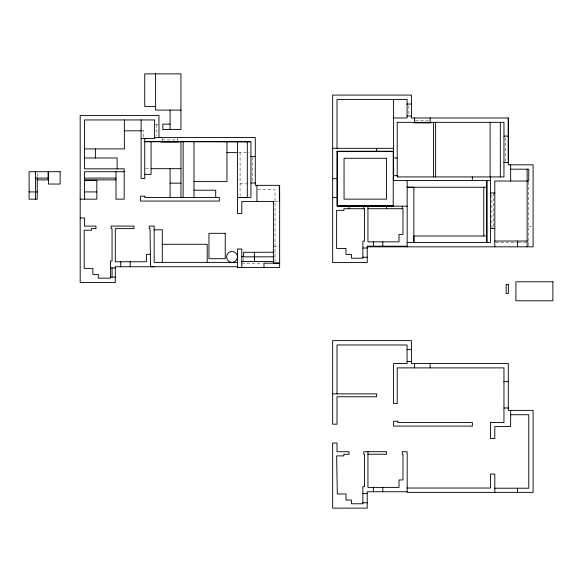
<?xml version="1.0" encoding="UTF-8"?>
<svg xmlns="http://www.w3.org/2000/svg" width="582" height="582" viewBox="0 0 582 582"><rect width="100%" height="100%" fill="white"/><g stroke="black" fill="none" stroke-linecap="round" stroke-linejoin="round"><path stroke-width="0.44" stroke-dasharray="2.91 2.18" d="M415.453 120.707L429.298 120.707M155.474 124.555L158.951 124.555M141.979 130.805L143.739 130.805L143.739 138.501M162.123 139.884L177.692 139.884M238.504 152.622L249.161 152.622M145.645 168.671L150.171 168.671M240.075 183.861L249.132 183.861M257.826 189.696L275.024 189.696L275.024 262.264M274.879 201.554L279.375 201.554M528.762 226.369L531.366 226.369M495.711 242.665L518.038 242.665M518.315 242.665L528.762 242.665M273.394 246.804L279.644 246.804M241.799 263.173L262.518 263.173M528.762 181.817L528.762 245.997M505.583 137.912L505.583 161.534M493.543 192.991L493.543 227.598L491.914 227.577L491.914 193.879M408.884 105.749L408.884 115.141M252.573 157.518L252.573 182.05M243.611 258.641L243.611 263.173M240.075 152.622L240.075 196.534M177.692 138.24L177.692 140.655M162.123 138.247L162.123 140.699M156.42 124.555L156.42 135.657M37.248 173.487L37.248 177.161"/><path stroke-width="0.87" d="M337.356 206.173L393.221 205.839L337.356 206.173L337.356 151.582M508.297 160.246L508.297 117.986L411.423 117.986L411.423 95.084L332.649 95.084L332.649 262.584L367.22 262.584L367.22 246.193L407.167 246.193M407.073 104.047L411.423 104.047M155.605 106.47L144.736 106.47L144.736 73.87L180.951 73.87L180.951 129.553L162.844 129.553L162.844 124.126L170.09 124.126M180.951 110.093L155.605 110.093L155.605 73.87M407.073 116L411.423 116M393.585 117.986L407.073 117.986L407.073 99.427L337 99.427L337 148.323M124.366 130.805L141.099 130.805M503.954 136.093L508.297 136.093M154.608 137.432L255.287 137.432L255.287 185.345L279.644 185.345L279.644 267.465L237.449 267.465L237.449 248.994L241.799 248.994L241.799 267.465M141.113 138.501L154.608 138.501L154.608 119.943L84.528 119.943L84.528 168.831L124.184 168.831L124.184 199.16L116.007 199.16L116.007 171.726M144.736 141.513L178.601 141.513L178.601 142.052L161.214 142.052L161.214 141.513M144.736 141.761L250.944 141.761L250.944 197.444L237.449 197.444L247.306 197.48L247.306 141.717M332.649 148.323L393.585 148.323M84.528 148.912L124.366 148.912L124.366 119.943M393.585 151.218L337 151.218L337 206.173L407.167 206.173M337 151.582L393.221 151.582M226.951 152.622L237.609 152.622M250.944 156.609L255.287 156.609M84.528 157.969L117.106 157.969L117.106 168.831M393.585 158.006L397.208 158.006M503.954 162.443L508.297 162.443M151.073 168.671L180.951 168.671M510.654 169.18L528.762 169.18L528.762 181.038L494.809 181.038L494.809 246.826M124.184 171.726L84.528 171.726L84.528 199.16M144.736 174.353L151.073 174.353L151.073 141.761M393.585 175.669L397.753 175.662L397.753 176.928M397.208 176.928L503.954 176.928L503.954 122.336L397.208 122.336L397.208 176.033M35.437 178.07L48.088 178.07M84.528 178.07L116.007 178.07M332.649 178.652L337 178.652M37.248 179.882L48.088 179.882L48.088 171.726L29.1 171.726L29.1 199.16L37.248 199.16L37.248 177.874M84.528 179.882L116.007 179.882M84.528 180.333L96.845 180.333L96.845 199.16L80.185 199.16M490.466 180.551L393.585 180.551L393.585 99.427M193.995 181.599L226.951 181.599L226.951 141.761M250.944 182.959L255.287 182.959M170.09 183.163L180.951 183.163M486.843 187.251L407.16 187.251L413.86 187.251L413.867 242.483L413.867 236.001L486.843 236.001M193.995 190.198L215.718 190.198L215.718 197.444M29.1 191.922L37.248 191.922M84.528 191.922L96.845 191.922M490.466 192.991L494.809 192.991M332.649 197.48L337 197.48M274.122 201.554L241.799 201.554L241.799 213.507L237.449 213.507L237.449 141.717M279.302 185.345L279.644 201.554M337.356 205.839L393.221 205.839M367.948 208.712L402.999 208.712L402.999 234.422L399.019 234.422L399.019 241.85L367.948 241.85L367.948 206.173M80.185 217.995L84.528 217.995L84.528 226.092L95.935 226.092L95.935 228.624L91.41 228.624L91.41 230.254L84.164 230.254L84.164 268.375L92.858 268.375L92.858 274.435L98.293 274.435L98.293 278.152L110.42 278.152L110.42 261.042L112.05 261.042L112.05 228.624L111.147 228.624L111.147 226.092L133.962 226.092L133.962 228.624L115.309 228.624L115.309 261.762L146.38 261.762L146.38 254.341L150.367 254.341M490.466 228.486L494.809 228.486M154.157 229.803L162.305 229.803L162.305 262.395M494.809 241.035L527.132 241.035M407.167 242.483L490.466 242.483L490.466 176.928M162.305 244.287L207.214 244.287L207.214 262.395M367.22 246.826L533.105 246.826L533.105 164.837L508.297 164.837L508.297 117.986M362.877 248.005L367.22 248.005M243.611 256.829L243.611 252.304L274.129 252.239M241.799 256.829L274.129 256.829M362.877 257.237L367.22 257.237M241.799 261.544L273.394 261.544M237.449 262.395L154.157 262.395L154.157 226.092L149.268 226.092L149.298 228.624L150.025 228.617L150.534 266.731L154.157 266.745M273.394 263.1L279.644 263.1M279.644 263.173L263.981 263.173L263.981 267.465M237.878 266.731L115.309 266.731L115.309 282.496L80.185 282.496L80.185 115.592L158.951 115.592L158.951 137.432M110.42 267.916L115.309 267.916M110.42 277.156L115.309 277.156M407.073 349.593L411.423 349.593M407.073 361.538L411.423 361.538M503.954 381.639L508.297 381.639M332.649 393.861L376.656 393.861L376.656 396.764L337 396.764L337 424.198L332.649 424.198L332.649 340.63L411.423 340.63L411.423 363.532L508.297 363.532L508.297 410.383L533.105 410.383L533.105 492.372L407.167 492.372L407.167 451.719L402.278 451.719L402.278 454.258L402.999 454.258L402.999 479.968L399.019 479.968L399.019 487.396L367.948 487.396L367.948 451.719M503.954 407.989L508.297 407.989M510.654 414.726L528.762 414.726L528.762 488.211L494.809 488.211M367.948 454.258L386.594 454.258L386.594 451.719L363.779 451.719L363.779 454.258L364.507 454.258L364.507 486.668L362.877 486.668L362.877 503.772L351.433 503.772L351.433 500.062L345.999 500.062L345.999 493.994L337.305 493.994L336.636 455.888L343.882 455.888L343.882 454.258L349.04 454.258L349.04 451.719L337 451.719L337 443.026L332.649 443.026L332.649 508.13L367.22 508.13L367.22 491.739L407.167 491.739M407.167 488.029L490.466 488.029L490.466 474.032L494.809 474.032L494.809 492.372M362.877 493.551L367.22 493.551M362.877 502.775L367.22 502.775M177.692 141.513L250.216 141.761M527.132 169.18L527.132 246.826M517.442 241.035L517.442 246.826M517.442 488.211L517.442 492.372M510.654 164.837L510.654 181.038M510.654 410.383L510.654 426.584L494.809 426.584L494.809 438.537L490.466 438.537L490.466 422.474L503.954 422.474L503.954 367.882L397.208 367.882L397.208 403.552L393.585 403.552L393.585 363.532L407.073 363.532L407.073 344.973L337 344.973L337 393.861M500.331 122.336L500.331 176.928M490.102 122.336L490.102 176.928M483.766 187.251L483.766 236.001M472.358 176.928L472.358 180.551M435.598 122.336L435.598 176.928M433.423 122.336L433.423 176.928M431.066 122.336L431.066 122.875L413.686 122.875L413.686 122.336M430.163 117.986L430.163 122.336M430.163 363.532L430.163 367.882M414.588 117.986L414.588 122.336M414.588 363.532L414.588 367.882M407.16 180.551L407.167 246.826M402.278 206.173L402.278 208.712M393.221 151.218L393.221 206.203M386.594 206.173L386.601 208.712M382.796 241.85L382.796 246.193M382.796 487.396L382.796 491.739M376.656 148.323L376.656 151.218M373.375 241.85L373.375 246.193M373.375 487.396L373.375 491.739M363.779 206.173L363.779 208.712M349.04 206.173L349.04 208.712M279.375 185.345L279.375 201.554M273.394 201.554L273.394 263.173M256.917 185.345L256.917 201.554M254.472 252.239L254.472 261.362M193.995 141.761L193.995 197.444M183.126 141.761L183.126 197.444M180.951 141.761L180.951 197.444M170.09 110.093L170.09 129.553M170.09 168.671L170.09 197.444M144.736 138.501L144.736 178.521L141.113 178.521L141.113 119.943M130.164 261.762L130.164 266.731M120.743 261.762L120.743 266.731M112.05 267.916L112.05 277.156M95.397 148.912L95.397 157.969M35.437 171.726L35.437 199.16M486.843 180.551L486.843 242.483L486.843 180.551M237.449 256.968C237.471 259.87 234.924 262.417 232.022 262.395A5.434 5.434 0 0 1 226.587 256.968A5.434 5.434 0 0 1 232.022 251.533A5.434 5.434 0 0 1 237.449 256.968M386.521 158.282L344.057 158.282L344.057 199.139L386.521 199.139L386.521 158.282M60.128 171.726L48.539 171.726L48.539 184.043L60.128 184.043L60.128 171.726M144.736 196.178L140.575 196.178L140.575 201.066L219.341 201.066L219.341 197.444L144.736 197.444L144.736 196.178M364.507 208.712L343.882 208.712L343.882 210.342L336.636 210.342L336.636 248.449L345.999 248.449L345.999 254.516L351.433 254.516L351.433 258.226L362.877 258.226L362.877 241.123L364.507 241.123L364.507 208.712M225.249 233.331L208.953 233.331L208.953 258.684L225.249 258.684L225.249 233.331M552.9 281.79L515.907 281.79L515.907 300.785L552.9 300.785L552.9 281.79M508.341 284.394L506.173 284.394L506.173 293.452L508.341 293.452L508.341 284.394M397.753 421.208L393.585 421.208L393.585 426.097L472.358 426.097L472.358 422.474L397.753 422.474L397.753 421.208"/></g></svg>
